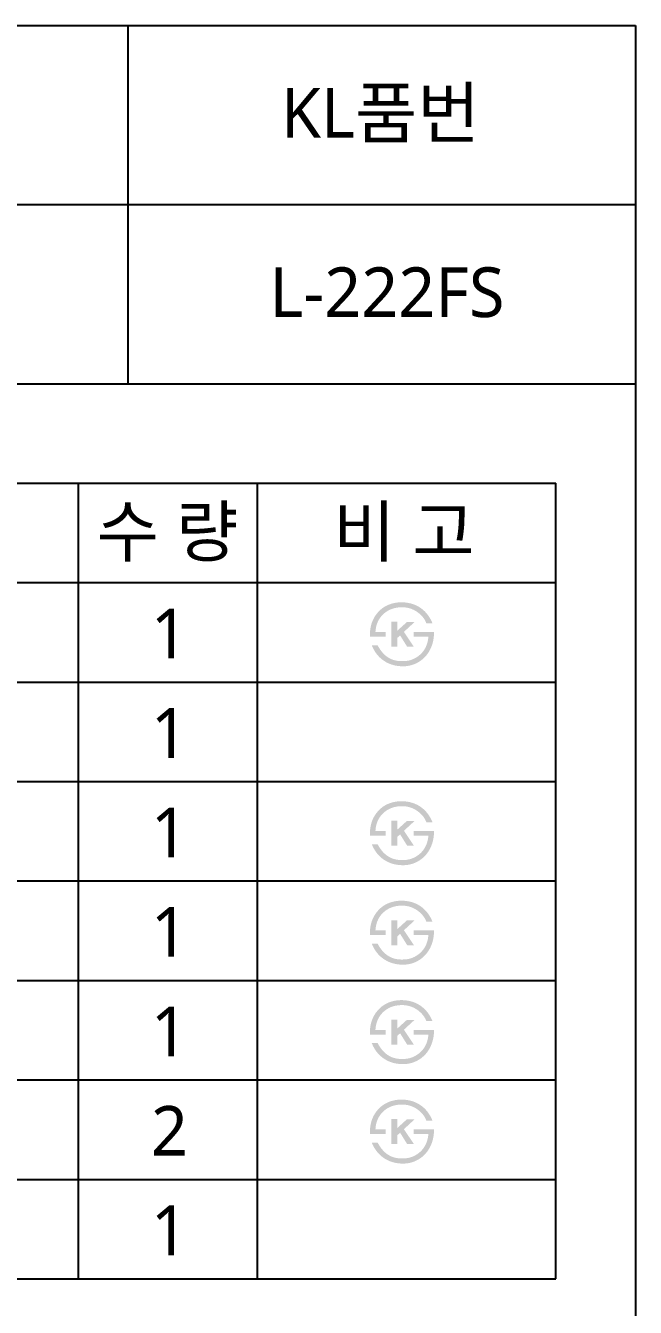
# Model space of a CAD drawing. Header units: millimetres. Extents: x 0 to 3700, y -67 to 2530.
# Drawn here: x 3393 to 3700, y 1886 to 2530 of the extents above; entities that cross this region are included whole.
import ezdxf
from ezdxf.enums import TextEntityAlignment as Align

# ---------------------------------------------------------------- set-up
doc = ezdxf.new("R2010")
doc.units = ezdxf.units.MM
doc.layers.add('TEXT', color=7, linetype='Continuous')
doc.layers.add('도각라인', color=7, linetype='Continuous')
doc.styles.add('맑은고딕_통일', font='malgun.ttf', dxfattribs={"height": 25})

msp = doc.modelspace()

# ---------------------------------------------------------------- hatches: boundary and pattern name
at = {"layer": 'TEXT'}
for points in [[(3566.58, 2222.79), (3566.56, 2223.2), (3566.55, 2223.61), (3566.55, 2224.02), (3566.56, 2224.42), (3566.57, 2224.83), (3566.59, 2225.23), (3566.63, 2225.63), (3566.67, 2226.03), (3566.71, 2226.42), (3566.77, 2226.82), (3566.84, 2227.21), (3566.91, 2227.6), (3566.99, 2227.99), (3567.09, 2228.37), (3567.19, 2228.76), (3567.29, 2229.14), (3567.42, 2229.52), (3567.54, 2229.9), (3567.68, 2230.28), (3567.83, 2230.65), (3567.98, 2231.01), (3568.15, 2231.37), (3568.32, 2231.72), (3568.49, 2232.07), (3568.68, 2232.41), (3568.88, 2232.74), (3569.08, 2233.07), (3569.29, 2233.39), (3569.51, 2233.71), (3569.74, 2234.02), (3569.98, 2234.32), (3570.48, 2234.94), (3570.75, 2235.24), (3571.03, 2235.54), (3571.31, 2235.83), (3571.6, 2236.1), (3571.9, 2236.37), (3572.2, 2236.63), (3572.51, 2236.88), (3572.83, 2237.12), (3573.15, 2237.36), (3573.48, 2237.58), (3573.82, 2237.79), (3574.17, 2238), (3574.52, 2238.2), (3574.88, 2238.38), (3575.25, 2238.56), (3575.65, 2238.74), (3576.06, 2238.91), (3576.48, 2239.07), (3576.9, 2239.22), (3577.32, 2239.36), (3577.76, 2239.48), (3578.2, 2239.59), (3578.64, 2239.7), (3579.09, 2239.79), (3579.55, 2239.87), (3580.01, 2239.93), (3580.48, 2239.99), (3580.96, 2240.03), (3581.44, 2240.07), (3581.93, 2240.09), (3582.42, 2240.1), (3583.18, 2240.08), (3583.56, 2240.06), (3583.93, 2240.03), (3584.3, 2240), (3584.66, 2239.96), (3585.02, 2239.91), (3585.38, 2239.86), (3585.73, 2239.8), (3586.08, 2239.74), (3586.42, 2239.66), (3586.76, 2239.59), (3587.1, 2239.5), (3587.43, 2239.41), (3587.76, 2239.32), (3588.09, 2239.21), (3588.41, 2239.1), (3588.73, 2238.99), (3589.04, 2238.87), (3589.35, 2238.74), (3589.66, 2238.6), (3589.96, 2238.46), (3590.26, 2238.31), (3590.56, 2238.16), (3590.85, 2238), (3591.14, 2237.83), (3591.42, 2237.66), (3591.7, 2237.48), (3591.98, 2237.29), (3592.25, 2237.1), (3592.52, 2236.9), (3592.78, 2236.7), (3593.2, 2236.35), (3593.61, 2236), (3594.01, 2235.62), (3594.39, 2235.24), (3594.76, 2234.84), (3595.12, 2234.42), (3595.46, 2234), (3595.79, 2233.56), (3596.11, 2233.1), (3596.42, 2232.63), (3596.72, 2232.15), (3597, 2231.65), (3597.27, 2231.14), (3597.52, 2230.62), (3597.77, 2230.08), (3598, 2229.53), (3598, 2229.53), (3594.9, 2229.53), (3594.9, 2229.53), (3594.84, 2229.71), (3594.77, 2229.88), (3594.7, 2230.06), (3594.63, 2230.23), (3594.56, 2230.4), (3594.48, 2230.57), (3594.39, 2230.74), (3594.3, 2230.91), (3594.21, 2231.08), (3594.12, 2231.25), (3594.02, 2231.41), (3593.91, 2231.58), (3593.81, 2231.74), (3593.7, 2231.91), (3593.58, 2232.07), (3593.46, 2232.23), (3593.34, 2232.39), (3593.21, 2232.55), (3592.95, 2232.87), (3592.67, 2233.19), (3592.37, 2233.5), (3592.06, 2233.81), (3591.73, 2234.11), (3591.39, 2234.41), (3591.03, 2234.71), (3590.8, 2234.89), (3590.57, 2235.06), (3590.33, 2235.23), (3590.1, 2235.39), (3589.86, 2235.54), (3589.62, 2235.69), (3589.38, 2235.84), (3589.13, 2235.97), (3588.89, 2236.11), (3588.64, 2236.23), (3588.39, 2236.35), (3588.14, 2236.47), (3587.88, 2236.58), (3587.63, 2236.68), (3587.37, 2236.78), (3587.11, 2236.88), (3586.85, 2236.96), (3586.58, 2237.05), (3586.32, 2237.12), (3586.05, 2237.19), (3585.78, 2237.26), (3585.51, 2237.32), (3585.24, 2237.37), (3584.96, 2237.42), (3584.69, 2237.46), (3584.41, 2237.5), (3584.13, 2237.53), (3583.84, 2237.55), (3583.56, 2237.57), (3583.27, 2237.59), (3582.99, 2237.6), (3582.7, 2237.6), (3582.35, 2237.6), (3582.01, 2237.59), (3581.67, 2237.57), (3581.33, 2237.55), (3581, 2237.52), (3580.67, 2237.48), (3580.34, 2237.44), (3580.02, 2237.39), (3579.7, 2237.33), (3579.39, 2237.27), (3579.08, 2237.2), (3578.77, 2237.13), (3578.47, 2237.05), (3578.17, 2236.96), (3577.87, 2236.86), (3577.58, 2236.76), (3577.29, 2236.66), (3577.01, 2236.54), (3576.73, 2236.42), (3576.45, 2236.29), (3576.18, 2236.16), (3575.91, 2236.02), (3575.64, 2235.87), (3575.38, 2235.72), (3575.12, 2235.56), (3574.87, 2235.39), (3574.62, 2235.22), (3574.37, 2235.04), (3574.13, 2234.86), (3573.89, 2234.66), (3573.65, 2234.46), (3573.42, 2234.26), (3573.19, 2234.04), (3572.96, 2233.82), (3572.74, 2233.59), (3572.53, 2233.36), (3572.32, 2233.13), (3572.12, 2232.89), (3571.93, 2232.64), (3571.75, 2232.39), (3571.57, 2232.14), (3571.39, 2231.89), (3571.23, 2231.62), (3571.07, 2231.36), (3570.92, 2231.09), (3570.77, 2230.82), (3570.64, 2230.54), (3570.51, 2230.25), (3570.38, 2229.97), (3570.26, 2229.68), (3570.15, 2229.38), (3570.05, 2229.08), (3569.95, 2228.78), (3569.86, 2228.47), (3569.78, 2228.15), (3569.7, 2227.84), (3569.63, 2227.51), (3569.57, 2227.19), (3569.51, 2226.86), (3569.46, 2226.52), (3569.42, 2226.18), (3569.38, 2225.84), (3569.35, 2225.49), (3569.33, 2225.14), (3569.33, 2225.14), (3574.51, 2225.14), (3574.51, 2225.14), (3574.51, 2225.14), (3574.51, 2222.79), (3574.51, 2222.79), (3574.51, 2222.79), (3566.58, 2222.79)], [(3580.34, 2225.83), (3585.14, 2230.18), (3589.01, 2230.18), (3583.64, 2225.23), (3588.67, 2217.72), (3585.29, 2217.72), (3581.73, 2223.43), (3580.34, 2222.19), (3580.34, 2217.72), (3577.39, 2217.72), (3577.39, 2230.29), (3580.34, 2230.29)], [(3598.75, 2225.14), (3598.75, 2224.7), (3598.75, 2224.26), (3598.74, 2223.83), (3598.71, 2223.4), (3598.68, 2222.97), (3598.64, 2222.54), (3598.59, 2222.12), (3598.52, 2221.69), (3598.45, 2221.28), (3598.37, 2220.86), (3598.29, 2220.44), (3598.19, 2220.03), (3598.08, 2219.62), (3597.96, 2219.22), (3597.84, 2218.81), (3597.7, 2218.41), (3597.56, 2218.03), (3597.41, 2217.65), (3597.26, 2217.27), (3597.09, 2216.9), (3596.92, 2216.54), (3596.74, 2216.18), (3596.55, 2215.83), (3596.36, 2215.49), (3596.15, 2215.15), (3595.94, 2214.81), (3595.72, 2214.49), (3595.5, 2214.16), (3595.26, 2213.85), (3595.02, 2213.54), (3594.77, 2213.23), (3594.51, 2212.93), (3594.24, 2212.64), (3593.97, 2212.36), (3593.69, 2212.08), (3593.4, 2211.82), (3593.11, 2211.56), (3592.81, 2211.31), (3592.51, 2211.07), (3592.2, 2210.84), (3591.88, 2210.61), (3591.56, 2210.4), (3591.24, 2210.19), (3590.91, 2209.99), (3590.57, 2209.8), (3590.23, 2209.62), (3589.88, 2209.45), (3589.53, 2209.28), (3589.16, 2209.12), (3588.79, 2208.97), (3588.42, 2208.82), (3588.04, 2208.69), (3587.66, 2208.57), (3587.28, 2208.46), (3586.9, 2208.36), (3586.51, 2208.27), (3586.12, 2208.19), (3585.72, 2208.12), (3585.33, 2208.06), (3584.93, 2208.02), (3584.53, 2207.98), (3584.12, 2207.95), (3583.71, 2207.94), (3583.3, 2207.93), (3582.64, 2207.94), (3581.98, 2207.96), (3581.34, 2208.01), (3580.7, 2208.08), (3580.08, 2208.17), (3579.77, 2208.22), (3579.47, 2208.28), (3579.16, 2208.34), (3578.86, 2208.4), (3578.56, 2208.48), (3578.27, 2208.55), (3577.98, 2208.64), (3577.69, 2208.73), (3577.4, 2208.82), (3577.11, 2208.92), (3576.83, 2209.02), (3576.55, 2209.13), (3576.27, 2209.24), (3576, 2209.36), (3575.73, 2209.48), (3575.46, 2209.61), (3575.19, 2209.75), (3574.92, 2209.89), (3574.66, 2210.03), (3574.4, 2210.18), (3574.15, 2210.34), (3573.62, 2210.67), (3573.36, 2210.85), (3573.1, 2211.03), (3572.85, 2211.22), (3572.6, 2211.41), (3572.35, 2211.61), (3572.11, 2211.81), (3571.87, 2212.02), (3571.64, 2212.24), (3571.41, 2212.45), (3571.19, 2212.68), (3570.97, 2212.9), (3570.75, 2213.14), (3570.54, 2213.37), (3570.34, 2213.62), (3570.13, 2213.86), (3569.94, 2214.12), (3569.74, 2214.37), (3569.55, 2214.63), (3569.37, 2214.9), (3569.19, 2215.17), (3569.01, 2215.45), (3568.84, 2215.73), (3568.67, 2216.02), (3568.51, 2216.31), (3568.35, 2216.61), (3568.19, 2216.91), (3568.04, 2217.21), (3567.75, 2217.84), (3567.48, 2218.49), (3567.48, 2218.49), (3570.43, 2218.49), (3570.43, 2218.49), (3570.66, 2218.06), (3570.89, 2217.65), (3571.13, 2217.25), (3571.38, 2216.86), (3571.62, 2216.48), (3571.88, 2216.11), (3572.14, 2215.75), (3572.4, 2215.41), (3572.67, 2215.08), (3572.94, 2214.76), (3573.22, 2214.45), (3573.51, 2214.15), (3573.8, 2213.87), (3574.1, 2213.6), (3574.4, 2213.33), (3574.7, 2213.08), (3574.93, 2212.91), (3575.16, 2212.74), (3575.39, 2212.58), (3575.63, 2212.43), (3575.86, 2212.28), (3576.1, 2212.14), (3576.35, 2212), (3576.59, 2211.87), (3576.84, 2211.74), (3577.09, 2211.63), (3577.34, 2211.51), (3577.6, 2211.41), (3577.86, 2211.31), (3578.12, 2211.21), (3578.39, 2211.12), (3578.66, 2211.04), (3578.93, 2210.96), (3579.2, 2210.89), (3579.48, 2210.83), (3579.76, 2210.77), (3580.04, 2210.72), (3580.32, 2210.67), (3580.61, 2210.63), (3580.9, 2210.59), (3581.19, 2210.57), (3581.49, 2210.54), (3581.79, 2210.53), (3582.09, 2210.52), (3582.39, 2210.51), (3582.7, 2210.51), (3583.01, 2210.52), (3583.87, 2210.54), (3584.14, 2210.56), (3584.41, 2210.58), (3584.68, 2210.6), (3584.95, 2210.63), (3585.21, 2210.67), (3585.48, 2210.71), (3585.74, 2210.76), (3586, 2210.81), (3586.26, 2210.87), (3586.52, 2210.93), (3586.77, 2211), (3587.03, 2211.08), (3587.28, 2211.16), (3587.53, 2211.25), (3587.78, 2211.34), (3588.02, 2211.44), (3588.27, 2211.54), (3588.51, 2211.65), (3588.75, 2211.76), (3588.99, 2211.88), (3589.23, 2212.01), (3589.47, 2212.14), (3589.7, 2212.27), (3589.94, 2212.42), (3590.17, 2212.56), (3590.4, 2212.72), (3590.63, 2212.88), (3590.85, 2213.04), (3591.08, 2213.21), (3591.3, 2213.38), (3591.56, 2213.6), (3591.81, 2213.82), (3592.05, 2214.05), (3592.28, 2214.28), (3592.51, 2214.51), (3592.73, 2214.76), (3592.94, 2215), (3593.15, 2215.25), (3593.35, 2215.51), (3593.54, 2215.77), (3593.73, 2216.04), (3593.9, 2216.31), (3594.07, 2216.58), (3594.24, 2216.86), (3594.39, 2217.15), (3594.54, 2217.44), (3594.68, 2217.74), (3594.82, 2218.04), (3594.95, 2218.35), (3595.07, 2218.66), (3595.18, 2218.97), (3595.28, 2219.3), (3595.38, 2219.62), (3595.47, 2219.95), (3595.56, 2220.29), (3595.64, 2220.63), (3595.71, 2220.98), (3595.77, 2221.33), (3595.82, 2221.69), (3595.87, 2222.05), (3595.91, 2222.42), (3595.95, 2222.79), (3595.95, 2222.79), (3588.52, 2222.79), (3588.52, 2222.79), (3588.52, 2222.79), (3588.52, 2225.14), (3588.52, 2225.14), (3588.52, 2225.14), (3598.75, 2225.14)], [(3566.58, 2122.79), (3566.56, 2123.2), (3566.55, 2123.61), (3566.55, 2124.02), (3566.56, 2124.42), (3566.57, 2124.83), (3566.59, 2125.23), (3566.63, 2125.63), (3566.67, 2126.03), (3566.71, 2126.42), (3566.77, 2126.82), (3566.84, 2127.21), (3566.91, 2127.6), (3566.99, 2127.99), (3567.09, 2128.37), (3567.19, 2128.76), (3567.29, 2129.14), (3567.42, 2129.52), (3567.54, 2129.9), (3567.68, 2130.28), (3567.83, 2130.65), (3567.98, 2131.01), (3568.15, 2131.37), (3568.32, 2131.72), (3568.49, 2132.07), (3568.68, 2132.41), (3568.88, 2132.74), (3569.08, 2133.07), (3569.29, 2133.39), (3569.51, 2133.71), (3569.74, 2134.02), (3569.98, 2134.32), (3570.48, 2134.94), (3570.75, 2135.24), (3571.03, 2135.54), (3571.31, 2135.83), (3571.6, 2136.1), (3571.9, 2136.37), (3572.2, 2136.63), (3572.51, 2136.88), (3572.83, 2137.12), (3573.15, 2137.36), (3573.48, 2137.58), (3573.82, 2137.79), (3574.17, 2138), (3574.52, 2138.2), (3574.88, 2138.38), (3575.25, 2138.56), (3575.65, 2138.74), (3576.06, 2138.91), (3576.48, 2139.07), (3576.9, 2139.22), (3577.32, 2139.36), (3577.76, 2139.48), (3578.2, 2139.59), (3578.64, 2139.7), (3579.09, 2139.79), (3579.55, 2139.87), (3580.01, 2139.93), (3580.48, 2139.99), (3580.96, 2140.03), (3581.44, 2140.07), (3581.93, 2140.09), (3582.42, 2140.1), (3583.18, 2140.08), (3583.56, 2140.06), (3583.93, 2140.03), (3584.3, 2140), (3584.66, 2139.96), (3585.02, 2139.91), (3585.38, 2139.86), (3585.73, 2139.8), (3586.08, 2139.74), (3586.42, 2139.66), (3586.76, 2139.59), (3587.1, 2139.5), (3587.43, 2139.41), (3587.76, 2139.32), (3588.09, 2139.21), (3588.41, 2139.1), (3588.73, 2138.99), (3589.04, 2138.87), (3589.35, 2138.74), (3589.66, 2138.6), (3589.96, 2138.46), (3590.26, 2138.31), (3590.56, 2138.16), (3590.85, 2138), (3591.14, 2137.83), (3591.42, 2137.66), (3591.7, 2137.48), (3591.98, 2137.29), (3592.25, 2137.1), (3592.52, 2136.9), (3592.78, 2136.7), (3593.2, 2136.35), (3593.61, 2136), (3594.01, 2135.62), (3594.39, 2135.24), (3594.76, 2134.84), (3595.12, 2134.42), (3595.46, 2134), (3595.79, 2133.56), (3596.11, 2133.1), (3596.42, 2132.63), (3596.72, 2132.15), (3597, 2131.65), (3597.27, 2131.14), (3597.52, 2130.62), (3597.77, 2130.08), (3598, 2129.53), (3598, 2129.53), (3594.9, 2129.53), (3594.9, 2129.53), (3594.84, 2129.71), (3594.77, 2129.88), (3594.7, 2130.06), (3594.63, 2130.23), (3594.56, 2130.4), (3594.48, 2130.57), (3594.39, 2130.74), (3594.3, 2130.91), (3594.21, 2131.08), (3594.12, 2131.25), (3594.02, 2131.41), (3593.91, 2131.58), (3593.81, 2131.74), (3593.7, 2131.91), (3593.58, 2132.07), (3593.46, 2132.23), (3593.34, 2132.39), (3593.21, 2132.55), (3592.95, 2132.87), (3592.67, 2133.19), (3592.37, 2133.5), (3592.06, 2133.81), (3591.73, 2134.11), (3591.39, 2134.41), (3591.03, 2134.71), (3590.8, 2134.89), (3590.57, 2135.06), (3590.33, 2135.23), (3590.1, 2135.39), (3589.86, 2135.54), (3589.62, 2135.69), (3589.38, 2135.84), (3589.13, 2135.97), (3588.89, 2136.11), (3588.64, 2136.23), (3588.39, 2136.35), (3588.14, 2136.47), (3587.88, 2136.58), (3587.63, 2136.68), (3587.37, 2136.78), (3587.11, 2136.88), (3586.85, 2136.96), (3586.58, 2137.05), (3586.32, 2137.12), (3586.05, 2137.19), (3585.78, 2137.26), (3585.51, 2137.32), (3585.24, 2137.37), (3584.96, 2137.42), (3584.69, 2137.46), (3584.41, 2137.5), (3584.13, 2137.53), (3583.84, 2137.55), (3583.56, 2137.57), (3583.27, 2137.59), (3582.99, 2137.6), (3582.7, 2137.6), (3582.35, 2137.6), (3582.01, 2137.59), (3581.67, 2137.57), (3581.33, 2137.55), (3581, 2137.52), (3580.67, 2137.48), (3580.34, 2137.44), (3580.02, 2137.39), (3579.7, 2137.33), (3579.39, 2137.27), (3579.08, 2137.2), (3578.77, 2137.13), (3578.47, 2137.05), (3578.17, 2136.96), (3577.87, 2136.86), (3577.58, 2136.76), (3577.29, 2136.66), (3577.01, 2136.54), (3576.73, 2136.42), (3576.45, 2136.29), (3576.18, 2136.16), (3575.91, 2136.02), (3575.64, 2135.87), (3575.38, 2135.72), (3575.12, 2135.56), (3574.87, 2135.39), (3574.62, 2135.22), (3574.37, 2135.04), (3574.13, 2134.86), (3573.89, 2134.66), (3573.65, 2134.46), (3573.42, 2134.26), (3573.19, 2134.04), (3572.96, 2133.82), (3572.74, 2133.59), (3572.53, 2133.36), (3572.32, 2133.13), (3572.12, 2132.89), (3571.93, 2132.64), (3571.75, 2132.39), (3571.57, 2132.14), (3571.39, 2131.89), (3571.23, 2131.62), (3571.07, 2131.36), (3570.92, 2131.09), (3570.77, 2130.82), (3570.64, 2130.54), (3570.51, 2130.25), (3570.38, 2129.97), (3570.26, 2129.68), (3570.15, 2129.38), (3570.05, 2129.08), (3569.95, 2128.78), (3569.86, 2128.47), (3569.78, 2128.15), (3569.7, 2127.84), (3569.63, 2127.51), (3569.57, 2127.19), (3569.51, 2126.86), (3569.46, 2126.52), (3569.42, 2126.18), (3569.38, 2125.84), (3569.35, 2125.49), (3569.33, 2125.14), (3569.33, 2125.14), (3574.51, 2125.14), (3574.51, 2125.14), (3574.51, 2125.14), (3574.51, 2122.79), (3574.51, 2122.79), (3574.51, 2122.79), (3566.58, 2122.79)], [(3580.34, 2125.83), (3585.14, 2130.18), (3589.01, 2130.18), (3583.64, 2125.23), (3588.67, 2117.72), (3585.29, 2117.72), (3581.73, 2123.43), (3580.34, 2122.19), (3580.34, 2117.72), (3577.39, 2117.72), (3577.39, 2130.29), (3580.34, 2130.29)], [(3598.75, 2125.14), (3598.75, 2124.7), (3598.75, 2124.26), (3598.74, 2123.83), (3598.71, 2123.4), (3598.68, 2122.97), (3598.64, 2122.54), (3598.59, 2122.12), (3598.52, 2121.69), (3598.45, 2121.28), (3598.37, 2120.86), (3598.29, 2120.44), (3598.19, 2120.03), (3598.08, 2119.62), (3597.96, 2119.22), (3597.84, 2118.81), (3597.7, 2118.41), (3597.56, 2118.03), (3597.41, 2117.65), (3597.26, 2117.27), (3597.09, 2116.9), (3596.92, 2116.54), (3596.74, 2116.18), (3596.55, 2115.83), (3596.36, 2115.49), (3596.15, 2115.15), (3595.94, 2114.81), (3595.72, 2114.49), (3595.5, 2114.16), (3595.26, 2113.85), (3595.02, 2113.54), (3594.77, 2113.23), (3594.51, 2112.93), (3594.24, 2112.64), (3593.97, 2112.36), (3593.69, 2112.08), (3593.4, 2111.82), (3593.11, 2111.56), (3592.81, 2111.31), (3592.51, 2111.07), (3592.2, 2110.84), (3591.88, 2110.61), (3591.56, 2110.4), (3591.24, 2110.19), (3590.91, 2109.99), (3590.57, 2109.8), (3590.23, 2109.62), (3589.88, 2109.45), (3589.53, 2109.28), (3589.16, 2109.12), (3588.79, 2108.97), (3588.42, 2108.82), (3588.04, 2108.69), (3587.66, 2108.57), (3587.28, 2108.46), (3586.9, 2108.36), (3586.51, 2108.27), (3586.12, 2108.19), (3585.72, 2108.12), (3585.33, 2108.06), (3584.93, 2108.02), (3584.53, 2107.98), (3584.12, 2107.95), (3583.71, 2107.94), (3583.3, 2107.93), (3582.64, 2107.94), (3581.98, 2107.96), (3581.34, 2108.01), (3580.7, 2108.08), (3580.08, 2108.17), (3579.77, 2108.22), (3579.47, 2108.28), (3579.16, 2108.34), (3578.86, 2108.4), (3578.56, 2108.48), (3578.27, 2108.55), (3577.98, 2108.64), (3577.69, 2108.73), (3577.4, 2108.82), (3577.11, 2108.92), (3576.83, 2109.02), (3576.55, 2109.13), (3576.27, 2109.24), (3576, 2109.36), (3575.73, 2109.48), (3575.46, 2109.61), (3575.19, 2109.75), (3574.92, 2109.89), (3574.66, 2110.03), (3574.4, 2110.18), (3574.15, 2110.34), (3573.62, 2110.67), (3573.36, 2110.85), (3573.1, 2111.03), (3572.85, 2111.22), (3572.6, 2111.41), (3572.35, 2111.61), (3572.11, 2111.81), (3571.87, 2112.02), (3571.64, 2112.24), (3571.41, 2112.45), (3571.19, 2112.68), (3570.97, 2112.9), (3570.75, 2113.14), (3570.54, 2113.37), (3570.34, 2113.62), (3570.13, 2113.86), (3569.94, 2114.12), (3569.74, 2114.37), (3569.55, 2114.63), (3569.37, 2114.9), (3569.19, 2115.17), (3569.01, 2115.45), (3568.84, 2115.73), (3568.67, 2116.02), (3568.51, 2116.31), (3568.35, 2116.61), (3568.19, 2116.91), (3568.04, 2117.21), (3567.75, 2117.84), (3567.48, 2118.49), (3567.48, 2118.49), (3570.43, 2118.49), (3570.43, 2118.49), (3570.66, 2118.06), (3570.89, 2117.65), (3571.13, 2117.25), (3571.38, 2116.86), (3571.62, 2116.48), (3571.88, 2116.11), (3572.14, 2115.75), (3572.4, 2115.41), (3572.67, 2115.08), (3572.94, 2114.76), (3573.22, 2114.45), (3573.51, 2114.15), (3573.8, 2113.87), (3574.1, 2113.6), (3574.4, 2113.33), (3574.7, 2113.08), (3574.93, 2112.91), (3575.16, 2112.74), (3575.39, 2112.58), (3575.63, 2112.43), (3575.86, 2112.28), (3576.1, 2112.14), (3576.35, 2112), (3576.59, 2111.87), (3576.84, 2111.74), (3577.09, 2111.63), (3577.34, 2111.51), (3577.6, 2111.41), (3577.86, 2111.31), (3578.12, 2111.21), (3578.39, 2111.12), (3578.66, 2111.04), (3578.93, 2110.96), (3579.2, 2110.89), (3579.48, 2110.83), (3579.76, 2110.77), (3580.04, 2110.72), (3580.32, 2110.67), (3580.61, 2110.63), (3580.9, 2110.59), (3581.19, 2110.57), (3581.49, 2110.54), (3581.79, 2110.53), (3582.09, 2110.52), (3582.39, 2110.51), (3582.7, 2110.51), (3583.01, 2110.52), (3583.87, 2110.54), (3584.14, 2110.56), (3584.41, 2110.58), (3584.68, 2110.6), (3584.95, 2110.63), (3585.21, 2110.67), (3585.48, 2110.71), (3585.74, 2110.76), (3586, 2110.81), (3586.26, 2110.87), (3586.52, 2110.93), (3586.77, 2111), (3587.03, 2111.08), (3587.28, 2111.16), (3587.53, 2111.25), (3587.78, 2111.34), (3588.02, 2111.44), (3588.27, 2111.54), (3588.51, 2111.65), (3588.75, 2111.76), (3588.99, 2111.88), (3589.23, 2112.01), (3589.47, 2112.14), (3589.7, 2112.27), (3589.94, 2112.42), (3590.17, 2112.56), (3590.4, 2112.72), (3590.63, 2112.88), (3590.85, 2113.04), (3591.08, 2113.21), (3591.3, 2113.38), (3591.56, 2113.6), (3591.81, 2113.82), (3592.05, 2114.05), (3592.28, 2114.28), (3592.51, 2114.51), (3592.73, 2114.76), (3592.94, 2115), (3593.15, 2115.25), (3593.35, 2115.51), (3593.54, 2115.77), (3593.73, 2116.04), (3593.9, 2116.31), (3594.07, 2116.58), (3594.24, 2116.86), (3594.39, 2117.15), (3594.54, 2117.44), (3594.68, 2117.74), (3594.82, 2118.04), (3594.95, 2118.35), (3595.07, 2118.66), (3595.18, 2118.97), (3595.28, 2119.3), (3595.38, 2119.62), (3595.47, 2119.95), (3595.56, 2120.29), (3595.64, 2120.63), (3595.71, 2120.98), (3595.77, 2121.33), (3595.82, 2121.69), (3595.87, 2122.05), (3595.91, 2122.42), (3595.95, 2122.79), (3595.95, 2122.79), (3588.52, 2122.79), (3588.52, 2122.79), (3588.52, 2122.79), (3588.52, 2125.14), (3588.52, 2125.14), (3588.52, 2125.14), (3598.75, 2125.14)], [(3566.58, 2072.79), (3566.56, 2073.2), (3566.55, 2073.61), (3566.55, 2074.02), (3566.56, 2074.42), (3566.57, 2074.83), (3566.59, 2075.23), (3566.63, 2075.63), (3566.67, 2076.03), (3566.71, 2076.42), (3566.77, 2076.82), (3566.84, 2077.21), (3566.91, 2077.6), (3566.99, 2077.99), (3567.09, 2078.37), (3567.19, 2078.76), (3567.29, 2079.14), (3567.42, 2079.52), (3567.54, 2079.9), (3567.68, 2080.28), (3567.83, 2080.65), (3567.98, 2081.01), (3568.15, 2081.37), (3568.32, 2081.72), (3568.49, 2082.07), (3568.68, 2082.41), (3568.88, 2082.74), (3569.08, 2083.07), (3569.29, 2083.39), (3569.51, 2083.71), (3569.74, 2084.02), (3569.98, 2084.32), (3570.48, 2084.94), (3570.75, 2085.24), (3571.03, 2085.54), (3571.31, 2085.83), (3571.6, 2086.1), (3571.9, 2086.37), (3572.2, 2086.63), (3572.51, 2086.88), (3572.83, 2087.12), (3573.15, 2087.36), (3573.48, 2087.58), (3573.82, 2087.79), (3574.17, 2088), (3574.52, 2088.2), (3574.88, 2088.38), (3575.25, 2088.56), (3575.65, 2088.74), (3576.06, 2088.91), (3576.48, 2089.07), (3576.9, 2089.22), (3577.32, 2089.36), (3577.76, 2089.48), (3578.2, 2089.59), (3578.64, 2089.7), (3579.09, 2089.79), (3579.55, 2089.87), (3580.01, 2089.93), (3580.48, 2089.99), (3580.96, 2090.03), (3581.44, 2090.07), (3581.93, 2090.09), (3582.42, 2090.1), (3583.18, 2090.08), (3583.56, 2090.06), (3583.93, 2090.03), (3584.3, 2090), (3584.66, 2089.96), (3585.02, 2089.91), (3585.38, 2089.86), (3585.73, 2089.8), (3586.08, 2089.74), (3586.42, 2089.66), (3586.76, 2089.59), (3587.1, 2089.5), (3587.43, 2089.41), (3587.76, 2089.32), (3588.09, 2089.21), (3588.41, 2089.1), (3588.73, 2088.99), (3589.04, 2088.87), (3589.35, 2088.74), (3589.66, 2088.6), (3589.96, 2088.46), (3590.26, 2088.31), (3590.56, 2088.16), (3590.85, 2088), (3591.14, 2087.83), (3591.42, 2087.66), (3591.7, 2087.48), (3591.98, 2087.29), (3592.25, 2087.1), (3592.52, 2086.9), (3592.78, 2086.7), (3593.2, 2086.35), (3593.61, 2086), (3594.01, 2085.62), (3594.39, 2085.24), (3594.76, 2084.84), (3595.12, 2084.42), (3595.46, 2084), (3595.79, 2083.56), (3596.11, 2083.1), (3596.42, 2082.63), (3596.72, 2082.15), (3597, 2081.65), (3597.27, 2081.14), (3597.52, 2080.62), (3597.77, 2080.08), (3598, 2079.53), (3598, 2079.53), (3594.9, 2079.53), (3594.9, 2079.53), (3594.84, 2079.71), (3594.77, 2079.88), (3594.7, 2080.06), (3594.63, 2080.23), (3594.56, 2080.4), (3594.48, 2080.57), (3594.39, 2080.74), (3594.3, 2080.91), (3594.21, 2081.08), (3594.12, 2081.25), (3594.02, 2081.41), (3593.91, 2081.58), (3593.81, 2081.74), (3593.7, 2081.91), (3593.58, 2082.07), (3593.46, 2082.23), (3593.34, 2082.39), (3593.21, 2082.55), (3592.95, 2082.87), (3592.67, 2083.19), (3592.37, 2083.5), (3592.06, 2083.81), (3591.73, 2084.11), (3591.39, 2084.41), (3591.03, 2084.71), (3590.8, 2084.89), (3590.57, 2085.06), (3590.33, 2085.23), (3590.1, 2085.39), (3589.86, 2085.54), (3589.62, 2085.69), (3589.38, 2085.84), (3589.13, 2085.97), (3588.89, 2086.11), (3588.64, 2086.23), (3588.39, 2086.35), (3588.14, 2086.47), (3587.88, 2086.58), (3587.63, 2086.68), (3587.37, 2086.78), (3587.11, 2086.88), (3586.85, 2086.96), (3586.58, 2087.05), (3586.32, 2087.12), (3586.05, 2087.19), (3585.78, 2087.26), (3585.51, 2087.32), (3585.24, 2087.37), (3584.96, 2087.42), (3584.69, 2087.46), (3584.41, 2087.5), (3584.13, 2087.53), (3583.84, 2087.55), (3583.56, 2087.57), (3583.27, 2087.59), (3582.99, 2087.6), (3582.7, 2087.6), (3582.35, 2087.6), (3582.01, 2087.59), (3581.67, 2087.57), (3581.33, 2087.55), (3581, 2087.52), (3580.67, 2087.48), (3580.34, 2087.44), (3580.02, 2087.39), (3579.7, 2087.33), (3579.39, 2087.27), (3579.08, 2087.2), (3578.77, 2087.13), (3578.47, 2087.05), (3578.17, 2086.96), (3577.87, 2086.86), (3577.58, 2086.76), (3577.29, 2086.66), (3577.01, 2086.54), (3576.73, 2086.42), (3576.45, 2086.29), (3576.18, 2086.16), (3575.91, 2086.02), (3575.64, 2085.87), (3575.38, 2085.72), (3575.12, 2085.56), (3574.87, 2085.39), (3574.62, 2085.22), (3574.37, 2085.04), (3574.13, 2084.86), (3573.89, 2084.66), (3573.65, 2084.46), (3573.42, 2084.26), (3573.19, 2084.04), (3572.96, 2083.82), (3572.74, 2083.59), (3572.53, 2083.36), (3572.32, 2083.13), (3572.12, 2082.89), (3571.93, 2082.64), (3571.75, 2082.39), (3571.57, 2082.14), (3571.39, 2081.89), (3571.23, 2081.62), (3571.07, 2081.36), (3570.92, 2081.09), (3570.77, 2080.82), (3570.64, 2080.54), (3570.51, 2080.25), (3570.38, 2079.97), (3570.26, 2079.68), (3570.15, 2079.38), (3570.05, 2079.08), (3569.95, 2078.78), (3569.86, 2078.47), (3569.78, 2078.15), (3569.7, 2077.84), (3569.63, 2077.51), (3569.57, 2077.19), (3569.51, 2076.86), (3569.46, 2076.52), (3569.42, 2076.18), (3569.38, 2075.84), (3569.35, 2075.49), (3569.33, 2075.14), (3569.33, 2075.14), (3574.51, 2075.14), (3574.51, 2075.14), (3574.51, 2075.14), (3574.51, 2072.79), (3574.51, 2072.79), (3574.51, 2072.79), (3566.58, 2072.79)], [(3598.75, 2075.14), (3598.75, 2074.7), (3598.75, 2074.26), (3598.74, 2073.83), (3598.71, 2073.4), (3598.68, 2072.97), (3598.64, 2072.54), (3598.59, 2072.12), (3598.52, 2071.69), (3598.45, 2071.28), (3598.37, 2070.86), (3598.29, 2070.44), (3598.19, 2070.03), (3598.08, 2069.62), (3597.96, 2069.22), (3597.84, 2068.81), (3597.7, 2068.41), (3597.56, 2068.03), (3597.41, 2067.65), (3597.26, 2067.27), (3597.09, 2066.9), (3596.92, 2066.54), (3596.74, 2066.18), (3596.55, 2065.83), (3596.36, 2065.49), (3596.15, 2065.15), (3595.94, 2064.81), (3595.72, 2064.49), (3595.5, 2064.16), (3595.26, 2063.85), (3595.02, 2063.54), (3594.77, 2063.23), (3594.51, 2062.93), (3594.24, 2062.64), (3593.97, 2062.36), (3593.69, 2062.08), (3593.4, 2061.82), (3593.11, 2061.56), (3592.81, 2061.31), (3592.51, 2061.07), (3592.2, 2060.84), (3591.88, 2060.61), (3591.56, 2060.4), (3591.24, 2060.19), (3590.91, 2059.99), (3590.57, 2059.8), (3590.23, 2059.62), (3589.88, 2059.45), (3589.53, 2059.28), (3589.16, 2059.12), (3588.79, 2058.97), (3588.42, 2058.82), (3588.04, 2058.69), (3587.66, 2058.57), (3587.28, 2058.46), (3586.9, 2058.36), (3586.51, 2058.27), (3586.12, 2058.19), (3585.72, 2058.12), (3585.33, 2058.06), (3584.93, 2058.02), (3584.53, 2057.98), (3584.12, 2057.95), (3583.71, 2057.94), (3583.3, 2057.93), (3582.64, 2057.94), (3581.98, 2057.96), (3581.34, 2058.01), (3580.7, 2058.08), (3580.08, 2058.17), (3579.77, 2058.22), (3579.47, 2058.28), (3579.16, 2058.34), (3578.86, 2058.4), (3578.56, 2058.48), (3578.27, 2058.55), (3577.98, 2058.64), (3577.69, 2058.73), (3577.4, 2058.82), (3577.11, 2058.92), (3576.83, 2059.02), (3576.55, 2059.13), (3576.27, 2059.24), (3576, 2059.36), (3575.73, 2059.48), (3575.46, 2059.61), (3575.19, 2059.75), (3574.92, 2059.89), (3574.66, 2060.03), (3574.4, 2060.18), (3574.15, 2060.34), (3573.62, 2060.67), (3573.36, 2060.85), (3573.1, 2061.03), (3572.85, 2061.22), (3572.6, 2061.41), (3572.35, 2061.61), (3572.11, 2061.81), (3571.87, 2062.02), (3571.64, 2062.24), (3571.41, 2062.45), (3571.19, 2062.68), (3570.97, 2062.9), (3570.75, 2063.14), (3570.54, 2063.37), (3570.34, 2063.62), (3570.13, 2063.86), (3569.94, 2064.12), (3569.74, 2064.37), (3569.55, 2064.63), (3569.37, 2064.9), (3569.19, 2065.17), (3569.01, 2065.45), (3568.84, 2065.73), (3568.67, 2066.02), (3568.51, 2066.31), (3568.35, 2066.61), (3568.19, 2066.91), (3568.04, 2067.21), (3567.75, 2067.84), (3567.48, 2068.49), (3567.48, 2068.49), (3570.43, 2068.49), (3570.43, 2068.49), (3570.66, 2068.06), (3570.89, 2067.65), (3571.13, 2067.25), (3571.38, 2066.86), (3571.62, 2066.48), (3571.88, 2066.11), (3572.14, 2065.75), (3572.4, 2065.41), (3572.67, 2065.08), (3572.94, 2064.76), (3573.22, 2064.45), (3573.51, 2064.15), (3573.8, 2063.87), (3574.1, 2063.6), (3574.4, 2063.33), (3574.7, 2063.08), (3574.93, 2062.91), (3575.16, 2062.74), (3575.39, 2062.58), (3575.63, 2062.43), (3575.86, 2062.28), (3576.1, 2062.14), (3576.35, 2062), (3576.59, 2061.87), (3576.84, 2061.74), (3577.09, 2061.63), (3577.34, 2061.51), (3577.6, 2061.41), (3577.86, 2061.31), (3578.12, 2061.21), (3578.39, 2061.12), (3578.66, 2061.04), (3578.93, 2060.96), (3579.2, 2060.89), (3579.48, 2060.83), (3579.76, 2060.77), (3580.04, 2060.72), (3580.32, 2060.67), (3580.61, 2060.63), (3580.9, 2060.59), (3581.19, 2060.57), (3581.49, 2060.54), (3581.79, 2060.53), (3582.09, 2060.52), (3582.39, 2060.51), (3582.7, 2060.51), (3583.01, 2060.52), (3583.87, 2060.54), (3584.14, 2060.56), (3584.41, 2060.58), (3584.68, 2060.6), (3584.95, 2060.63), (3585.21, 2060.67), (3585.48, 2060.71), (3585.74, 2060.76), (3586, 2060.81), (3586.26, 2060.87), (3586.52, 2060.93), (3586.77, 2061), (3587.03, 2061.08), (3587.28, 2061.16), (3587.53, 2061.25), (3587.78, 2061.34), (3588.02, 2061.44), (3588.27, 2061.54), (3588.51, 2061.65), (3588.75, 2061.76), (3588.99, 2061.88), (3589.23, 2062.01), (3589.47, 2062.14), (3589.7, 2062.27), (3589.94, 2062.42), (3590.17, 2062.56), (3590.4, 2062.72), (3590.63, 2062.88), (3590.85, 2063.04), (3591.08, 2063.21), (3591.3, 2063.38), (3591.56, 2063.6), (3591.81, 2063.82), (3592.05, 2064.05), (3592.28, 2064.28), (3592.51, 2064.51), (3592.73, 2064.76), (3592.94, 2065), (3593.15, 2065.25), (3593.35, 2065.51), (3593.54, 2065.77), (3593.73, 2066.04), (3593.9, 2066.31), (3594.07, 2066.58), (3594.24, 2066.86), (3594.39, 2067.15), (3594.54, 2067.44), (3594.68, 2067.74), (3594.82, 2068.04), (3594.95, 2068.35), (3595.07, 2068.66), (3595.18, 2068.97), (3595.28, 2069.3), (3595.38, 2069.62), (3595.47, 2069.95), (3595.56, 2070.29), (3595.64, 2070.63), (3595.71, 2070.98), (3595.77, 2071.33), (3595.82, 2071.69), (3595.87, 2072.05), (3595.91, 2072.42), (3595.95, 2072.79), (3595.95, 2072.79), (3588.52, 2072.79), (3588.52, 2072.79), (3588.52, 2072.79), (3588.52, 2075.14), (3588.52, 2075.14), (3588.52, 2075.14), (3598.75, 2075.14)], [(3580.34, 2075.83), (3585.14, 2080.18), (3589.01, 2080.18), (3583.64, 2075.23), (3588.67, 2067.72), (3585.29, 2067.72), (3581.73, 2073.43), (3580.34, 2072.19), (3580.34, 2067.72), (3577.39, 2067.72), (3577.39, 2080.29), (3580.34, 2080.29)], [(3566.58, 2022.79), (3566.56, 2023.2), (3566.55, 2023.61), (3566.55, 2024.02), (3566.56, 2024.42), (3566.57, 2024.83), (3566.59, 2025.23), (3566.63, 2025.63), (3566.67, 2026.03), (3566.71, 2026.42), (3566.77, 2026.82), (3566.84, 2027.21), (3566.91, 2027.6), (3566.99, 2027.99), (3567.09, 2028.37), (3567.19, 2028.76), (3567.29, 2029.14), (3567.42, 2029.52), (3567.54, 2029.9), (3567.68, 2030.28), (3567.83, 2030.65), (3567.98, 2031.01), (3568.15, 2031.37), (3568.32, 2031.72), (3568.49, 2032.07), (3568.68, 2032.41), (3568.88, 2032.74), (3569.08, 2033.07), (3569.29, 2033.39), (3569.51, 2033.71), (3569.74, 2034.02), (3569.98, 2034.32), (3570.48, 2034.94), (3570.75, 2035.24), (3571.03, 2035.54), (3571.31, 2035.83), (3571.6, 2036.1), (3571.9, 2036.37), (3572.2, 2036.63), (3572.51, 2036.88), (3572.83, 2037.12), (3573.15, 2037.36), (3573.48, 2037.58), (3573.82, 2037.79), (3574.17, 2038), (3574.52, 2038.2), (3574.88, 2038.38), (3575.25, 2038.56), (3575.65, 2038.74), (3576.06, 2038.91), (3576.48, 2039.07), (3576.9, 2039.22), (3577.32, 2039.36), (3577.76, 2039.48), (3578.2, 2039.59), (3578.64, 2039.7), (3579.09, 2039.79), (3579.55, 2039.87), (3580.01, 2039.93), (3580.48, 2039.99), (3580.96, 2040.03), (3581.44, 2040.07), (3581.93, 2040.09), (3582.42, 2040.1), (3583.18, 2040.08), (3583.56, 2040.06), (3583.93, 2040.03), (3584.3, 2040), (3584.66, 2039.96), (3585.02, 2039.91), (3585.38, 2039.86), (3585.73, 2039.8), (3586.08, 2039.74), (3586.42, 2039.66), (3586.76, 2039.59), (3587.1, 2039.5), (3587.43, 2039.41), (3587.76, 2039.32), (3588.09, 2039.21), (3588.41, 2039.1), (3588.73, 2038.99), (3589.04, 2038.87), (3589.35, 2038.74), (3589.66, 2038.6), (3589.96, 2038.46), (3590.26, 2038.31), (3590.56, 2038.16), (3590.85, 2038), (3591.14, 2037.83), (3591.42, 2037.66), (3591.7, 2037.48), (3591.98, 2037.29), (3592.25, 2037.1), (3592.52, 2036.9), (3592.78, 2036.7), (3593.2, 2036.35), (3593.61, 2036), (3594.01, 2035.62), (3594.39, 2035.24), (3594.76, 2034.84), (3595.12, 2034.42), (3595.46, 2034), (3595.79, 2033.56), (3596.11, 2033.1), (3596.42, 2032.63), (3596.72, 2032.15), (3597, 2031.65), (3597.27, 2031.14), (3597.52, 2030.62), (3597.77, 2030.08), (3598, 2029.53), (3598, 2029.53), (3594.9, 2029.53), (3594.9, 2029.53), (3594.84, 2029.71), (3594.77, 2029.88), (3594.7, 2030.06), (3594.63, 2030.23), (3594.56, 2030.4), (3594.48, 2030.57), (3594.39, 2030.74), (3594.3, 2030.91), (3594.21, 2031.08), (3594.12, 2031.25), (3594.02, 2031.41), (3593.91, 2031.58), (3593.81, 2031.74), (3593.7, 2031.91), (3593.58, 2032.07), (3593.46, 2032.23), (3593.34, 2032.39), (3593.21, 2032.55), (3592.95, 2032.87), (3592.67, 2033.19), (3592.37, 2033.5), (3592.06, 2033.81), (3591.73, 2034.11), (3591.39, 2034.41), (3591.03, 2034.71), (3590.8, 2034.89), (3590.57, 2035.06), (3590.33, 2035.23), (3590.1, 2035.39), (3589.86, 2035.54), (3589.62, 2035.69), (3589.38, 2035.84), (3589.13, 2035.97), (3588.89, 2036.11), (3588.64, 2036.23), (3588.39, 2036.35), (3588.14, 2036.47), (3587.88, 2036.58), (3587.63, 2036.68), (3587.37, 2036.78), (3587.11, 2036.88), (3586.85, 2036.96), (3586.58, 2037.05), (3586.32, 2037.12), (3586.05, 2037.19), (3585.78, 2037.26), (3585.51, 2037.32), (3585.24, 2037.37), (3584.96, 2037.42), (3584.69, 2037.46), (3584.41, 2037.5), (3584.13, 2037.53), (3583.84, 2037.55), (3583.56, 2037.57), (3583.27, 2037.59), (3582.99, 2037.6), (3582.7, 2037.6), (3582.35, 2037.6), (3582.01, 2037.59), (3581.67, 2037.57), (3581.33, 2037.55), (3581, 2037.52), (3580.67, 2037.48), (3580.34, 2037.44), (3580.02, 2037.39), (3579.7, 2037.33), (3579.39, 2037.27), (3579.08, 2037.2), (3578.77, 2037.13), (3578.47, 2037.05), (3578.17, 2036.96), (3577.87, 2036.86), (3577.58, 2036.76), (3577.29, 2036.66), (3577.01, 2036.54), (3576.73, 2036.42), (3576.45, 2036.29), (3576.18, 2036.16), (3575.91, 2036.02), (3575.64, 2035.87), (3575.38, 2035.72), (3575.12, 2035.56), (3574.87, 2035.39), (3574.62, 2035.22), (3574.37, 2035.04), (3574.13, 2034.86), (3573.89, 2034.66), (3573.65, 2034.46), (3573.42, 2034.26), (3573.19, 2034.04), (3572.96, 2033.82), (3572.74, 2033.59), (3572.53, 2033.36), (3572.32, 2033.13), (3572.12, 2032.89), (3571.93, 2032.64), (3571.75, 2032.39), (3571.57, 2032.14), (3571.39, 2031.89), (3571.23, 2031.62), (3571.07, 2031.36), (3570.92, 2031.09), (3570.77, 2030.82), (3570.64, 2030.54), (3570.51, 2030.25), (3570.38, 2029.97), (3570.26, 2029.68), (3570.15, 2029.38), (3570.05, 2029.08), (3569.95, 2028.78), (3569.86, 2028.47), (3569.78, 2028.15), (3569.7, 2027.84), (3569.63, 2027.51), (3569.57, 2027.19), (3569.51, 2026.86), (3569.46, 2026.52), (3569.42, 2026.18), (3569.38, 2025.84), (3569.35, 2025.49), (3569.33, 2025.14), (3569.33, 2025.14), (3574.51, 2025.14), (3574.51, 2025.14), (3574.51, 2025.14), (3574.51, 2022.79), (3574.51, 2022.79), (3574.51, 2022.79), (3566.58, 2022.79)], [(3580.34, 2025.83), (3585.14, 2030.18), (3589.01, 2030.18), (3583.64, 2025.23), (3588.67, 2017.72), (3585.29, 2017.72), (3581.73, 2023.43), (3580.34, 2022.19), (3580.34, 2017.72), (3577.39, 2017.72), (3577.39, 2030.29), (3580.34, 2030.29)], [(3598.75, 2025.14), (3598.75, 2024.7), (3598.75, 2024.26), (3598.74, 2023.83), (3598.71, 2023.4), (3598.68, 2022.97), (3598.64, 2022.54), (3598.59, 2022.12), (3598.52, 2021.69), (3598.45, 2021.28), (3598.37, 2020.86), (3598.29, 2020.44), (3598.19, 2020.03), (3598.08, 2019.62), (3597.96, 2019.22), (3597.84, 2018.81), (3597.7, 2018.41), (3597.56, 2018.03), (3597.41, 2017.65), (3597.26, 2017.27), (3597.09, 2016.9), (3596.92, 2016.54), (3596.74, 2016.18), (3596.55, 2015.83), (3596.36, 2015.49), (3596.15, 2015.15), (3595.94, 2014.81), (3595.72, 2014.49), (3595.5, 2014.16), (3595.26, 2013.85), (3595.02, 2013.54), (3594.77, 2013.23), (3594.51, 2012.93), (3594.24, 2012.64), (3593.97, 2012.36), (3593.69, 2012.08), (3593.4, 2011.82), (3593.11, 2011.56), (3592.81, 2011.31), (3592.51, 2011.07), (3592.2, 2010.84), (3591.88, 2010.61), (3591.56, 2010.4), (3591.24, 2010.19), (3590.91, 2009.99), (3590.57, 2009.8), (3590.23, 2009.62), (3589.88, 2009.45), (3589.53, 2009.28), (3589.16, 2009.12), (3588.79, 2008.97), (3588.42, 2008.82), (3588.04, 2008.69), (3587.66, 2008.57), (3587.28, 2008.46), (3586.9, 2008.36), (3586.51, 2008.27), (3586.12, 2008.19), (3585.72, 2008.12), (3585.33, 2008.06), (3584.93, 2008.02), (3584.53, 2007.98), (3584.12, 2007.95), (3583.71, 2007.94), (3583.3, 2007.93), (3582.64, 2007.94), (3581.98, 2007.96), (3581.34, 2008.01), (3580.7, 2008.08), (3580.08, 2008.17), (3579.77, 2008.22), (3579.47, 2008.28), (3579.16, 2008.34), (3578.86, 2008.4), (3578.56, 2008.48), (3578.27, 2008.55), (3577.98, 2008.64), (3577.69, 2008.73), (3577.4, 2008.82), (3577.11, 2008.92), (3576.83, 2009.02), (3576.55, 2009.13), (3576.27, 2009.24), (3576, 2009.36), (3575.73, 2009.48), (3575.46, 2009.61), (3575.19, 2009.75), (3574.92, 2009.89), (3574.66, 2010.03), (3574.4, 2010.18), (3574.15, 2010.34), (3573.62, 2010.67), (3573.36, 2010.85), (3573.1, 2011.03), (3572.85, 2011.22), (3572.6, 2011.41), (3572.35, 2011.61), (3572.11, 2011.81), (3571.87, 2012.02), (3571.64, 2012.24), (3571.41, 2012.45), (3571.19, 2012.68), (3570.97, 2012.9), (3570.75, 2013.14), (3570.54, 2013.37), (3570.34, 2013.62), (3570.13, 2013.86), (3569.94, 2014.12), (3569.74, 2014.37), (3569.55, 2014.63), (3569.37, 2014.9), (3569.19, 2015.17), (3569.01, 2015.45), (3568.84, 2015.73), (3568.67, 2016.02), (3568.51, 2016.31), (3568.35, 2016.61), (3568.19, 2016.91), (3568.04, 2017.21), (3567.75, 2017.84), (3567.48, 2018.49), (3567.48, 2018.49), (3570.43, 2018.49), (3570.43, 2018.49), (3570.66, 2018.06), (3570.89, 2017.65), (3571.13, 2017.25), (3571.38, 2016.86), (3571.62, 2016.48), (3571.88, 2016.11), (3572.14, 2015.75), (3572.4, 2015.41), (3572.67, 2015.08), (3572.94, 2014.76), (3573.22, 2014.45), (3573.51, 2014.15), (3573.8, 2013.87), (3574.1, 2013.6), (3574.4, 2013.33), (3574.7, 2013.08), (3574.93, 2012.91), (3575.16, 2012.74), (3575.39, 2012.58), (3575.63, 2012.43), (3575.86, 2012.28), (3576.1, 2012.14), (3576.35, 2012), (3576.59, 2011.87), (3576.84, 2011.74), (3577.09, 2011.63), (3577.34, 2011.51), (3577.6, 2011.41), (3577.86, 2011.31), (3578.12, 2011.21), (3578.39, 2011.12), (3578.66, 2011.04), (3578.93, 2010.96), (3579.2, 2010.89), (3579.48, 2010.83), (3579.76, 2010.77), (3580.04, 2010.72), (3580.32, 2010.67), (3580.61, 2010.63), (3580.9, 2010.59), (3581.19, 2010.57), (3581.49, 2010.54), (3581.79, 2010.53), (3582.09, 2010.52), (3582.39, 2010.51), (3582.7, 2010.51), (3583.01, 2010.52), (3583.87, 2010.54), (3584.14, 2010.56), (3584.41, 2010.58), (3584.68, 2010.6), (3584.95, 2010.63), (3585.21, 2010.67), (3585.48, 2010.71), (3585.74, 2010.76), (3586, 2010.81), (3586.26, 2010.87), (3586.52, 2010.93), (3586.77, 2011), (3587.03, 2011.08), (3587.28, 2011.16), (3587.53, 2011.25), (3587.78, 2011.34), (3588.02, 2011.44), (3588.27, 2011.54), (3588.51, 2011.65), (3588.75, 2011.76), (3588.99, 2011.88), (3589.23, 2012.01), (3589.47, 2012.14), (3589.7, 2012.27), (3589.94, 2012.42), (3590.17, 2012.56), (3590.4, 2012.72), (3590.63, 2012.88), (3590.85, 2013.04), (3591.08, 2013.21), (3591.3, 2013.38), (3591.56, 2013.6), (3591.81, 2013.82), (3592.05, 2014.05), (3592.28, 2014.28), (3592.51, 2014.51), (3592.73, 2014.76), (3592.94, 2015), (3593.15, 2015.25), (3593.35, 2015.51), (3593.54, 2015.77), (3593.73, 2016.04), (3593.9, 2016.31), (3594.07, 2016.58), (3594.24, 2016.86), (3594.39, 2017.15), (3594.54, 2017.44), (3594.68, 2017.74), (3594.82, 2018.04), (3594.95, 2018.35), (3595.07, 2018.66), (3595.18, 2018.97), (3595.28, 2019.3), (3595.38, 2019.62), (3595.47, 2019.95), (3595.56, 2020.29), (3595.64, 2020.63), (3595.71, 2020.98), (3595.77, 2021.33), (3595.82, 2021.69), (3595.87, 2022.05), (3595.91, 2022.42), (3595.95, 2022.79), (3595.95, 2022.79), (3588.52, 2022.79), (3588.52, 2022.79), (3588.52, 2022.79), (3588.52, 2025.14), (3588.52, 2025.14), (3588.52, 2025.14), (3598.75, 2025.14)], [(3566.58, 1972.79), (3566.56, 1973.2), (3566.55, 1973.61), (3566.55, 1974.02), (3566.56, 1974.42), (3566.57, 1974.83), (3566.59, 1975.23), (3566.63, 1975.63), (3566.67, 1976.03), (3566.71, 1976.42), (3566.77, 1976.82), (3566.84, 1977.21), (3566.91, 1977.6), (3566.99, 1977.99), (3567.09, 1978.37), (3567.19, 1978.76), (3567.29, 1979.14), (3567.42, 1979.52), (3567.54, 1979.9), (3567.68, 1980.28), (3567.83, 1980.65), (3567.98, 1981.01), (3568.15, 1981.37), (3568.32, 1981.72), (3568.49, 1982.07), (3568.68, 1982.41), (3568.88, 1982.74), (3569.08, 1983.07), (3569.29, 1983.39), (3569.51, 1983.71), (3569.74, 1984.02), (3569.98, 1984.32), (3570.48, 1984.94), (3570.75, 1985.24), (3571.03, 1985.54), (3571.31, 1985.83), (3571.6, 1986.1), (3571.9, 1986.37), (3572.2, 1986.63), (3572.51, 1986.88), (3572.83, 1987.12), (3573.15, 1987.36), (3573.48, 1987.58), (3573.82, 1987.79), (3574.17, 1988), (3574.52, 1988.2), (3574.88, 1988.38), (3575.25, 1988.56), (3575.65, 1988.74), (3576.06, 1988.91), (3576.48, 1989.07), (3576.9, 1989.22), (3577.32, 1989.36), (3577.76, 1989.48), (3578.2, 1989.59), (3578.64, 1989.7), (3579.09, 1989.79), (3579.55, 1989.87), (3580.01, 1989.93), (3580.48, 1989.99), (3580.96, 1990.03), (3581.44, 1990.07), (3581.93, 1990.09), (3582.42, 1990.1), (3583.18, 1990.08), (3583.56, 1990.06), (3583.93, 1990.03), (3584.3, 1990), (3584.66, 1989.96), (3585.02, 1989.91), (3585.38, 1989.86), (3585.73, 1989.8), (3586.08, 1989.74), (3586.42, 1989.66), (3586.76, 1989.59), (3587.1, 1989.5), (3587.43, 1989.41), (3587.76, 1989.32), (3588.09, 1989.21), (3588.41, 1989.1), (3588.73, 1988.99), (3589.04, 1988.87), (3589.35, 1988.74), (3589.66, 1988.6), (3589.96, 1988.46), (3590.26, 1988.31), (3590.56, 1988.16), (3590.85, 1988), (3591.14, 1987.83), (3591.42, 1987.66), (3591.7, 1987.48), (3591.98, 1987.29), (3592.25, 1987.1), (3592.52, 1986.9), (3592.78, 1986.7), (3593.2, 1986.35), (3593.61, 1986), (3594.01, 1985.62), (3594.39, 1985.24), (3594.76, 1984.84), (3595.12, 1984.42), (3595.46, 1984), (3595.79, 1983.56), (3596.11, 1983.1), (3596.42, 1982.63), (3596.72, 1982.15), (3597, 1981.65), (3597.27, 1981.14), (3597.52, 1980.62), (3597.77, 1980.08), (3598, 1979.53), (3598, 1979.53), (3594.9, 1979.53), (3594.9, 1979.53), (3594.84, 1979.71), (3594.77, 1979.88), (3594.7, 1980.06), (3594.63, 1980.23), (3594.56, 1980.4), (3594.48, 1980.57), (3594.39, 1980.74), (3594.3, 1980.91), (3594.21, 1981.08), (3594.12, 1981.25), (3594.02, 1981.41), (3593.91, 1981.58), (3593.81, 1981.74), (3593.7, 1981.91), (3593.58, 1982.07), (3593.46, 1982.23), (3593.34, 1982.39), (3593.21, 1982.55), (3592.95, 1982.87), (3592.67, 1983.19), (3592.37, 1983.5), (3592.06, 1983.81), (3591.73, 1984.11), (3591.39, 1984.41), (3591.03, 1984.71), (3590.8, 1984.89), (3590.57, 1985.06), (3590.33, 1985.23), (3590.1, 1985.39), (3589.86, 1985.54), (3589.62, 1985.69), (3589.38, 1985.84), (3589.13, 1985.97), (3588.89, 1986.11), (3588.64, 1986.23), (3588.39, 1986.35), (3588.14, 1986.47), (3587.88, 1986.58), (3587.63, 1986.68), (3587.37, 1986.78), (3587.11, 1986.88), (3586.85, 1986.96), (3586.58, 1987.05), (3586.32, 1987.12), (3586.05, 1987.19), (3585.78, 1987.26), (3585.51, 1987.32), (3585.24, 1987.37), (3584.96, 1987.42), (3584.69, 1987.46), (3584.41, 1987.5), (3584.13, 1987.53), (3583.84, 1987.55), (3583.56, 1987.57), (3583.27, 1987.59), (3582.99, 1987.6), (3582.7, 1987.6), (3582.35, 1987.6), (3582.01, 1987.59), (3581.67, 1987.57), (3581.33, 1987.55), (3581, 1987.52), (3580.67, 1987.48), (3580.34, 1987.44), (3580.02, 1987.39), (3579.7, 1987.33), (3579.39, 1987.27), (3579.08, 1987.2), (3578.77, 1987.13), (3578.47, 1987.05), (3578.17, 1986.96), (3577.87, 1986.86), (3577.58, 1986.76), (3577.29, 1986.66), (3577.01, 1986.54), (3576.73, 1986.42), (3576.45, 1986.29), (3576.18, 1986.16), (3575.91, 1986.02), (3575.64, 1985.87), (3575.38, 1985.72), (3575.12, 1985.56), (3574.87, 1985.39), (3574.62, 1985.22), (3574.37, 1985.04), (3574.13, 1984.86), (3573.89, 1984.66), (3573.65, 1984.46), (3573.42, 1984.26), (3573.19, 1984.04), (3572.96, 1983.82), (3572.74, 1983.59), (3572.53, 1983.36), (3572.32, 1983.13), (3572.12, 1982.89), (3571.93, 1982.64), (3571.75, 1982.39), (3571.57, 1982.14), (3571.39, 1981.89), (3571.23, 1981.62), (3571.07, 1981.36), (3570.92, 1981.09), (3570.77, 1980.82), (3570.64, 1980.54), (3570.51, 1980.25), (3570.38, 1979.97), (3570.26, 1979.68), (3570.15, 1979.38), (3570.05, 1979.08), (3569.95, 1978.78), (3569.86, 1978.47), (3569.78, 1978.15), (3569.7, 1977.84), (3569.63, 1977.51), (3569.57, 1977.19), (3569.51, 1976.86), (3569.46, 1976.52), (3569.42, 1976.18), (3569.38, 1975.84), (3569.35, 1975.49), (3569.33, 1975.14), (3569.33, 1975.14), (3574.51, 1975.14), (3574.51, 1975.14), (3574.51, 1975.14), (3574.51, 1972.79), (3574.51, 1972.79), (3574.51, 1972.79), (3566.58, 1972.79)], [(3580.34, 1975.83), (3585.14, 1980.18), (3589.01, 1980.18), (3583.64, 1975.23), (3588.67, 1967.72), (3585.29, 1967.72), (3581.73, 1973.43), (3580.34, 1972.19), (3580.34, 1967.72), (3577.39, 1967.72), (3577.39, 1980.29), (3580.34, 1980.29)], [(3598.75, 1975.14), (3598.75, 1974.7), (3598.75, 1974.26), (3598.74, 1973.83), (3598.71, 1973.4), (3598.68, 1972.97), (3598.64, 1972.54), (3598.59, 1972.12), (3598.52, 1971.69), (3598.45, 1971.28), (3598.37, 1970.86), (3598.29, 1970.44), (3598.19, 1970.03), (3598.08, 1969.62), (3597.96, 1969.22), (3597.84, 1968.81), (3597.7, 1968.41), (3597.56, 1968.03), (3597.41, 1967.65), (3597.26, 1967.27), (3597.09, 1966.9), (3596.92, 1966.54), (3596.74, 1966.18), (3596.55, 1965.83), (3596.36, 1965.49), (3596.15, 1965.15), (3595.94, 1964.81), (3595.72, 1964.49), (3595.5, 1964.16), (3595.26, 1963.85), (3595.02, 1963.54), (3594.77, 1963.23), (3594.51, 1962.93), (3594.24, 1962.64), (3593.97, 1962.36), (3593.69, 1962.08), (3593.4, 1961.82), (3593.11, 1961.56), (3592.81, 1961.31), (3592.51, 1961.07), (3592.2, 1960.84), (3591.88, 1960.61), (3591.56, 1960.4), (3591.24, 1960.19), (3590.91, 1959.99), (3590.57, 1959.8), (3590.23, 1959.62), (3589.88, 1959.45), (3589.53, 1959.28), (3589.16, 1959.12), (3588.79, 1958.97), (3588.42, 1958.82), (3588.04, 1958.69), (3587.66, 1958.57), (3587.28, 1958.46), (3586.9, 1958.36), (3586.51, 1958.27), (3586.12, 1958.19), (3585.72, 1958.12), (3585.33, 1958.06), (3584.93, 1958.02), (3584.53, 1957.98), (3584.12, 1957.95), (3583.71, 1957.94), (3583.3, 1957.93), (3582.64, 1957.94), (3581.98, 1957.96), (3581.34, 1958.01), (3580.7, 1958.08), (3580.08, 1958.17), (3579.77, 1958.22), (3579.47, 1958.28), (3579.16, 1958.34), (3578.86, 1958.4), (3578.56, 1958.48), (3578.27, 1958.55), (3577.98, 1958.64), (3577.69, 1958.73), (3577.4, 1958.82), (3577.11, 1958.92), (3576.83, 1959.02), (3576.55, 1959.13), (3576.27, 1959.24), (3576, 1959.36), (3575.73, 1959.48), (3575.46, 1959.61), (3575.19, 1959.75), (3574.92, 1959.89), (3574.66, 1960.03), (3574.4, 1960.18), (3574.15, 1960.34), (3573.62, 1960.67), (3573.36, 1960.85), (3573.1, 1961.03), (3572.85, 1961.22), (3572.6, 1961.41), (3572.35, 1961.61), (3572.11, 1961.81), (3571.87, 1962.02), (3571.64, 1962.24), (3571.41, 1962.45), (3571.19, 1962.68), (3570.97, 1962.9), (3570.75, 1963.14), (3570.54, 1963.37), (3570.34, 1963.62), (3570.13, 1963.86), (3569.94, 1964.12), (3569.74, 1964.37), (3569.55, 1964.63), (3569.37, 1964.9), (3569.19, 1965.17), (3569.01, 1965.45), (3568.84, 1965.73), (3568.67, 1966.02), (3568.51, 1966.31), (3568.35, 1966.61), (3568.19, 1966.91), (3568.04, 1967.21), (3567.75, 1967.84), (3567.48, 1968.49), (3567.48, 1968.49), (3570.43, 1968.49), (3570.43, 1968.49), (3570.66, 1968.06), (3570.89, 1967.65), (3571.13, 1967.25), (3571.38, 1966.86), (3571.62, 1966.48), (3571.88, 1966.11), (3572.14, 1965.75), (3572.4, 1965.41), (3572.67, 1965.08), (3572.94, 1964.76), (3573.22, 1964.45), (3573.51, 1964.15), (3573.8, 1963.87), (3574.1, 1963.6), (3574.4, 1963.33), (3574.7, 1963.08), (3574.93, 1962.91), (3575.16, 1962.74), (3575.39, 1962.58), (3575.63, 1962.43), (3575.86, 1962.28), (3576.1, 1962.14), (3576.35, 1962), (3576.59, 1961.87), (3576.84, 1961.74), (3577.09, 1961.63), (3577.34, 1961.51), (3577.6, 1961.41), (3577.86, 1961.31), (3578.12, 1961.21), (3578.39, 1961.12), (3578.66, 1961.04), (3578.93, 1960.96), (3579.2, 1960.89), (3579.48, 1960.83), (3579.76, 1960.77), (3580.04, 1960.72), (3580.32, 1960.67), (3580.61, 1960.63), (3580.9, 1960.59), (3581.19, 1960.57), (3581.49, 1960.54), (3581.79, 1960.53), (3582.09, 1960.52), (3582.39, 1960.51), (3582.7, 1960.51), (3583.01, 1960.52), (3583.87, 1960.54), (3584.14, 1960.56), (3584.41, 1960.58), (3584.68, 1960.6), (3584.95, 1960.63), (3585.21, 1960.67), (3585.48, 1960.71), (3585.74, 1960.76), (3586, 1960.81), (3586.26, 1960.87), (3586.52, 1960.93), (3586.77, 1961), (3587.03, 1961.08), (3587.28, 1961.16), (3587.53, 1961.25), (3587.78, 1961.34), (3588.02, 1961.44), (3588.27, 1961.54), (3588.51, 1961.65), (3588.75, 1961.76), (3588.99, 1961.88), (3589.23, 1962.01), (3589.47, 1962.14), (3589.7, 1962.27), (3589.94, 1962.42), (3590.17, 1962.56), (3590.4, 1962.72), (3590.63, 1962.88), (3590.85, 1963.04), (3591.08, 1963.21), (3591.3, 1963.38), (3591.56, 1963.6), (3591.81, 1963.82), (3592.05, 1964.05), (3592.28, 1964.28), (3592.51, 1964.51), (3592.73, 1964.76), (3592.94, 1965), (3593.15, 1965.25), (3593.35, 1965.51), (3593.54, 1965.77), (3593.73, 1966.04), (3593.9, 1966.31), (3594.07, 1966.58), (3594.24, 1966.86), (3594.39, 1967.15), (3594.54, 1967.44), (3594.68, 1967.74), (3594.82, 1968.04), (3594.95, 1968.35), (3595.07, 1968.66), (3595.18, 1968.97), (3595.28, 1969.3), (3595.38, 1969.62), (3595.47, 1969.95), (3595.56, 1970.29), (3595.64, 1970.63), (3595.71, 1970.98), (3595.77, 1971.33), (3595.82, 1971.69), (3595.87, 1972.05), (3595.91, 1972.42), (3595.95, 1972.79), (3595.95, 1972.79), (3588.52, 1972.79), (3588.52, 1972.79), (3588.52, 1972.79), (3588.52, 1975.14), (3588.52, 1975.14), (3588.52, 1975.14), (3598.75, 1975.14)]]:
    msp.add_hatch(color=256, dxfattribs=at).paths.add_polyline_path(points, flags=0)

# ---------------------------------------------------------------- linework, layer by layer
at = {"layer": '도각라인'}
for p, q in [((1900, 2530), (3700, 2530)), ((3445, 2350), (3445, 2530)), ((3700, 2530), (3700, 0)), ((2420, 2440), (3700, 2440)), ((1900, 2350), (3700, 2350)), ((2845, 2300), (3660, 2300)), ((3420, 1900), (3420, 2300)), ((3510, 1900), (3510, 2300)), ((3660, 1900), (3660, 2300)), ((2845, 2250), (3660, 2250)), ((2845, 2200), (3660, 2200)), ((2845, 2150), (3660, 2150)), ((2845, 2100), (3660, 2100)), ((2845, 2050), (3660, 2050)), ((2845, 2000), (3660, 2000)), ((2845, 1950), (3660, 1950)), ((2845, 1900), (3660, 1900))]:
    msp.add_line(p, q, dxfattribs=at)

# ---------------------------------------------------------------- texts
at = {"layer": 'TEXT', "style": '맑은고딕_통일'}
for s, p in [('KL품번', (3571.78, 2486.15)), ('L-222FS', (3575.11, 2396)), ('수 량', (3464.77, 2275.73)), ('비 고', (3583.62, 2275.73)), ('1', (3465.74, 2224.38)), ('1', (3465.74, 2174.38)), ('1', (3465.74, 2124.38)), ('1', (3465.74, 2074.38)), ('1', (3465.74, 2024.38)), ('2', (3465.74, 1974.38)), ('1', (3465.74, 1924.38))]:
    msp.add_text(s, height=25, dxfattribs=at).set_placement(p, align=Align.MIDDLE_CENTER)

doc.saveas('drawing.dxf')
